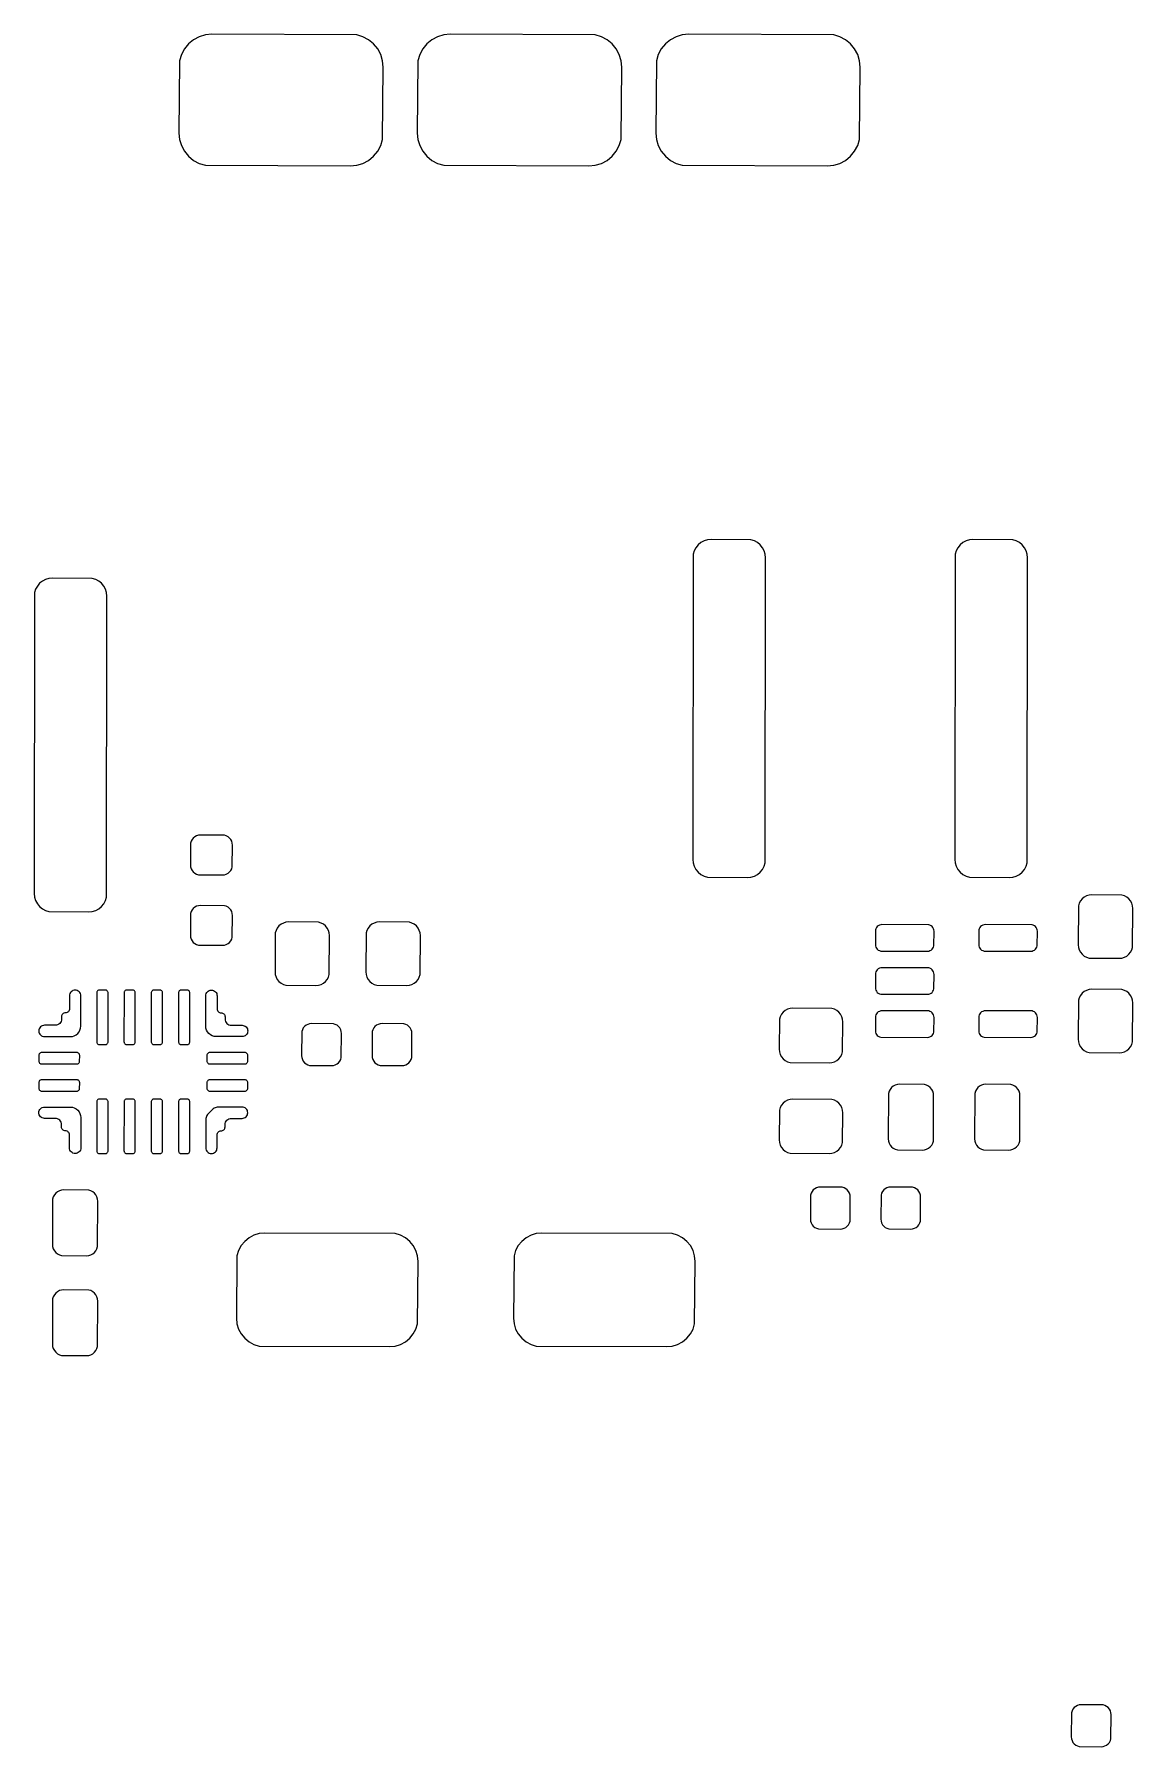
# Model space of a CAD drawing. Header units: millimetres. Extents: x 85.8 to 181.7, y 115.2 to 157.4.
# Drawn here: x 133.82 to 158, y 119.74 to 157.45 of the extents above; entities that cross this region are included whole.
import ezdxf

# ---------------------------------------------------------------- set-up
doc = ezdxf.new("R2010")
doc.units = ezdxf.units.MM
doc.layers.add('STENCIL', color=7, linetype='Continuous')

msp = doc.modelspace()

# ---------------------------------------------------------------- linework, layer by layer
at = {"layer": 'STENCIL'}
for points in [[(137, 155.275), (137.014, 155.134), (137.055, 154.998), (137.122, 154.872), (137.212, 154.762), (137.322, 154.672), (137.448, 154.605), (137.584, 154.564), (140.775, 154.55), (140.916, 154.564), (141.052, 154.605), (141.178, 154.672), (141.288, 154.762), (141.378, 154.872), (141.445, 154.998), (141.486, 155.134), (141.5, 156.725), (141.486, 156.866), (141.445, 157.002), (141.378, 157.128), (141.288, 157.238), (141.178, 157.328), (141.052, 157.395), (140.916, 157.436), (137.725, 157.45), (137.584, 157.436), (137.448, 157.395), (137.322, 157.328), (137.212, 157.238), (137.122, 157.128), (137.055, 157.002), (137.014, 156.866), (137, 155.275)], [(142.25, 155.275), (142.264, 155.134), (142.305, 154.998), (142.372, 154.872), (142.462, 154.762), (142.572, 154.672), (142.698, 154.605), (142.834, 154.564), (146.025, 154.55), (146.166, 154.564), (146.302, 154.605), (146.428, 154.672), (146.538, 154.762), (146.628, 154.872), (146.695, 154.998), (146.736, 155.134), (146.75, 156.725), (146.736, 156.866), (146.695, 157.002), (146.628, 157.128), (146.538, 157.238), (146.428, 157.328), (146.302, 157.395), (146.166, 157.436), (142.975, 157.45), (142.834, 157.436), (142.698, 157.395), (142.572, 157.328), (142.462, 157.238), (142.372, 157.128), (142.305, 157.002), (142.264, 156.866), (142.25, 155.275)], [(147.5, 155.275), (147.514, 155.134), (147.555, 154.998), (147.622, 154.872), (147.712, 154.762), (147.822, 154.672), (147.948, 154.605), (148.084, 154.564), (151.275, 154.55), (151.416, 154.564), (151.552, 154.605), (151.678, 154.672), (151.788, 154.762), (151.878, 154.872), (151.945, 154.998), (151.986, 155.134), (152, 156.725), (151.986, 156.866), (151.945, 157.002), (151.878, 157.128), (151.788, 157.238), (151.678, 157.328), (151.552, 157.395), (151.416, 157.436), (148.225, 157.45), (148.084, 157.436), (147.948, 157.395), (147.822, 157.328), (147.712, 157.238), (147.622, 157.128), (147.555, 157.002), (147.514, 156.866), (147.5, 155.275)], [(148.317, 139.279), (148.325, 139.201), (148.347, 139.126), (148.384, 139.057), (148.434, 138.996), (148.495, 138.946), (148.564, 138.909), (148.639, 138.887), (149.517, 138.879), (149.595, 138.887), (149.67, 138.909), (149.739, 138.946), (149.8, 138.996), (149.85, 139.057), (149.887, 139.126), (149.91, 139.201), (149.917, 145.921), (149.91, 145.999), (149.887, 146.074), (149.85, 146.143), (149.8, 146.204), (149.739, 146.254), (149.67, 146.291), (149.595, 146.313), (148.717, 146.321), (148.639, 146.313), (148.564, 146.291), (148.495, 146.254), (148.434, 146.204), (148.384, 146.143), (148.347, 146.074), (148.325, 145.999), (148.317, 139.279)], [(154.083, 139.279), (154.09, 139.201), (154.113, 139.126), (154.15, 139.057), (154.2, 138.996), (154.261, 138.946), (154.33, 138.909), (154.405, 138.887), (155.283, 138.879), (155.361, 138.887), (155.436, 138.909), (155.505, 138.946), (155.566, 138.996), (155.616, 139.057), (155.653, 139.126), (155.675, 139.201), (155.683, 145.921), (155.675, 145.999), (155.653, 146.074), (155.616, 146.143), (155.566, 146.204), (155.505, 146.254), (155.436, 146.291), (155.361, 146.313), (154.483, 146.321), (154.405, 146.313), (154.33, 146.291), (154.261, 146.254), (154.2, 146.204), (154.15, 146.143), (154.113, 146.074), (154.09, 145.999), (154.083, 139.279)], [(134.217, 145.475), (134.139, 145.467), (134.064, 145.445), (133.995, 145.408), (133.934, 145.358), (133.885, 145.297), (133.848, 145.228), (133.825, 145.153), (133.817, 138.525), (133.825, 138.447), (133.848, 138.372), (133.885, 138.303), (133.934, 138.242), (133.995, 138.192), (134.064, 138.155), (134.139, 138.133), (135.017, 138.125), (135.095, 138.133), (135.17, 138.155), (135.239, 138.192), (135.3, 138.242), (135.35, 138.303), (135.387, 138.372), (135.409, 138.447), (135.417, 145.075), (135.409, 145.153), (135.387, 145.228), (135.35, 145.297), (135.3, 145.358), (135.239, 145.408), (135.17, 145.445), (135.095, 145.467), (134.217, 145.475)], [(137.473, 139.814), (137.431, 139.809), (137.39, 139.797), (137.352, 139.777), (137.318, 139.749), (137.291, 139.716), (137.271, 139.678), (137.258, 139.637), (137.254, 139.156), (137.258, 139.113), (137.271, 139.072), (137.291, 139.034), (137.318, 139.001), (137.352, 138.973), (137.39, 138.953), (137.431, 138.941), (137.961, 138.936), (138.004, 138.941), (138.045, 138.953), (138.083, 138.973), (138.116, 139.001), (138.143, 139.034), (138.163, 139.072), (138.176, 139.113), (138.18, 139.594), (138.176, 139.637), (138.163, 139.678), (138.143, 139.716), (138.116, 139.749), (138.083, 139.777), (138.045, 139.797), (138.004, 139.809), (137.473, 139.814)], [(158, 138.2), (157.994, 138.259), (157.977, 138.315), (157.949, 138.367), (157.912, 138.412), (157.867, 138.449), (157.815, 138.477), (157.759, 138.494), (157.1, 138.5), (157.041, 138.494), (156.985, 138.477), (156.933, 138.449), (156.888, 138.412), (156.851, 138.367), (156.823, 138.315), (156.806, 138.259), (156.8, 137.4), (156.806, 137.341), (156.823, 137.285), (156.851, 137.233), (156.888, 137.188), (156.933, 137.151), (156.985, 137.123), (157.041, 137.106), (157.7, 137.1), (157.759, 137.106), (157.815, 137.123), (157.867, 137.151), (157.912, 137.188), (157.949, 137.233), (157.977, 137.285), (157.994, 137.341), (158, 138.2)], [(137.473, 138.264), (137.431, 138.259), (137.39, 138.247), (137.352, 138.227), (137.318, 138.199), (137.291, 138.166), (137.271, 138.128), (137.258, 138.087), (137.254, 137.606), (137.258, 137.563), (137.271, 137.522), (137.291, 137.484), (137.318, 137.451), (137.352, 137.423), (137.39, 137.403), (137.431, 137.391), (137.961, 137.386), (138.004, 137.391), (138.045, 137.403), (138.083, 137.423), (138.116, 137.451), (138.143, 137.484), (138.163, 137.522), (138.176, 137.563), (138.18, 138.044), (138.176, 138.087), (138.163, 138.128), (138.143, 138.166), (138.116, 138.199), (138.083, 138.227), (138.045, 138.247), (138.004, 138.259), (137.473, 138.264)], [(140.317, 137.6), (140.311, 137.659), (140.294, 137.715), (140.267, 137.767), (140.229, 137.812), (140.184, 137.849), (140.132, 137.877), (140.076, 137.894), (139.417, 137.9), (139.359, 137.894), (139.302, 137.877), (139.25, 137.849), (139.205, 137.812), (139.168, 137.767), (139.14, 137.715), (139.123, 137.659), (139.117, 136.8), (139.123, 136.741), (139.14, 136.685), (139.168, 136.633), (139.205, 136.588), (139.25, 136.551), (139.302, 136.523), (139.359, 136.506), (140.017, 136.5), (140.076, 136.506), (140.132, 136.523), (140.184, 136.551), (140.229, 136.588), (140.267, 136.633), (140.294, 136.685), (140.311, 136.741), (140.317, 137.6)], [(142.317, 137.6), (142.311, 137.659), (142.294, 137.715), (142.267, 137.767), (142.229, 137.812), (142.184, 137.849), (142.132, 137.877), (142.076, 137.894), (141.417, 137.9), (141.359, 137.894), (141.302, 137.877), (141.25, 137.849), (141.205, 137.812), (141.168, 137.767), (141.14, 137.715), (141.123, 137.659), (141.117, 136.8), (141.123, 136.741), (141.14, 136.685), (141.168, 136.633), (141.205, 136.588), (141.25, 136.551), (141.302, 136.523), (141.359, 136.506), (142.017, 136.5), (142.076, 136.506), (142.132, 136.523), (142.184, 136.551), (142.229, 136.588), (142.267, 136.633), (142.294, 136.685), (142.311, 136.741), (142.317, 137.6)], [(153.625, 137.696), (153.623, 137.725), (153.614, 137.752), (153.601, 137.777), (153.583, 137.8), (153.56, 137.818), (153.535, 137.831), (153.508, 137.84), (152.48, 137.842), (152.452, 137.84), (152.424, 137.831), (152.399, 137.818), (152.377, 137.8), (152.359, 137.777), (152.345, 137.752), (152.337, 137.725), (152.334, 137.404), (152.337, 137.375), (152.345, 137.348), (152.359, 137.323), (152.377, 137.3), (152.399, 137.282), (152.424, 137.269), (152.452, 137.26), (153.479, 137.258), (153.508, 137.26), (153.535, 137.269), (153.56, 137.282), (153.583, 137.3), (153.601, 137.323), (153.614, 137.348), (153.623, 137.375), (153.625, 137.696)], [(155.9, 137.696), (155.898, 137.725), (155.889, 137.752), (155.876, 137.777), (155.858, 137.8), (155.835, 137.818), (155.81, 137.831), (155.783, 137.84), (154.755, 137.842), (154.727, 137.84), (154.699, 137.831), (154.674, 137.818), (154.652, 137.8), (154.634, 137.777), (154.62, 137.752), (154.612, 137.725), (154.609, 137.404), (154.612, 137.375), (154.62, 137.348), (154.634, 137.323), (154.652, 137.3), (154.674, 137.282), (154.699, 137.269), (154.727, 137.26), (155.754, 137.258), (155.783, 137.26), (155.81, 137.269), (155.835, 137.282), (155.858, 137.3), (155.876, 137.323), (155.889, 137.348), (155.898, 137.375), (155.9, 137.696)], [(153.625, 136.746), (153.623, 136.775), (153.614, 136.802), (153.601, 136.827), (153.583, 136.85), (153.56, 136.868), (153.535, 136.881), (153.508, 136.89), (152.48, 136.892), (152.452, 136.89), (152.424, 136.881), (152.399, 136.868), (152.377, 136.85), (152.359, 136.827), (152.345, 136.802), (152.337, 136.775), (152.334, 136.454), (152.337, 136.425), (152.345, 136.398), (152.359, 136.373), (152.377, 136.35), (152.399, 136.332), (152.424, 136.319), (152.452, 136.31), (153.479, 136.308), (153.508, 136.31), (153.535, 136.319), (153.56, 136.332), (153.583, 136.35), (153.601, 136.373), (153.614, 136.398), (153.623, 136.425), (153.625, 136.746)], [(133.917, 135.5), (133.92, 135.476), (133.927, 135.452), (133.938, 135.431), (133.954, 135.412), (133.973, 135.396), (133.994, 135.385), (134.018, 135.377), (134.042, 135.375), (134.611, 135.375), (134.656, 135.379), (134.699, 135.393), (134.739, 135.414), (134.774, 135.443), (134.803, 135.478), (134.824, 135.518), (134.838, 135.561), (134.842, 135.606), (134.842, 136.275), (134.84, 136.299), (134.833, 136.323), (134.821, 136.344), (134.805, 136.363), (134.787, 136.379), (134.765, 136.39), (134.741, 136.398), (134.717, 136.4), (134.717, 136.4), (134.693, 136.398), (134.669, 136.39), (134.648, 136.379), (134.629, 136.363), (134.613, 136.344), (134.602, 136.323), (134.595, 136.299), (134.592, 136.275), (134.592, 135.988), (134.59, 135.97), (134.585, 135.954), (134.577, 135.939), (134.566, 135.926), (134.553, 135.915), (134.538, 135.907), (134.522, 135.902), (134.505, 135.9), (134.505, 135.9), (134.488, 135.898), (134.471, 135.893), (134.456, 135.885), (134.443, 135.874), (134.432, 135.861), (134.424, 135.846), (134.419, 135.83), (134.417, 135.813), (134.417, 135.763), (134.414, 135.736), (134.407, 135.71), (134.394, 135.686), (134.377, 135.665), (134.356, 135.648), (134.332, 135.635), (134.306, 135.628), (134.28, 135.625), (134.042, 135.625), (134.018, 135.623), (133.994, 135.615), (133.973, 135.604), (133.954, 135.588), (133.938, 135.569), (133.927, 135.548), (133.92, 135.524), (133.917, 135.5), (133.917, 135.5)], [(135.255, 136.4), (135.242, 136.399), (135.231, 136.395), (135.22, 136.389), (135.21, 136.382), (135.203, 136.372), (135.197, 136.361), (135.193, 136.35), (135.192, 135.262), (135.193, 135.25), (135.197, 135.239), (135.203, 135.228), (135.21, 135.218), (135.22, 135.211), (135.231, 135.205), (135.242, 135.201), (135.38, 135.2), (135.392, 135.201), (135.404, 135.205), (135.414, 135.211), (135.424, 135.218), (135.432, 135.228), (135.437, 135.239), (135.441, 135.25), (135.442, 136.337), (135.441, 136.35), (135.437, 136.361), (135.432, 136.372), (135.424, 136.382), (135.414, 136.389), (135.404, 136.395), (135.392, 136.399), (135.255, 136.4)], [(135.855, 136.4), (135.842, 136.399), (135.831, 136.395), (135.82, 136.389), (135.81, 136.382), (135.803, 136.372), (135.797, 136.361), (135.793, 136.35), (135.792, 135.262), (135.793, 135.25), (135.797, 135.239), (135.803, 135.228), (135.81, 135.218), (135.82, 135.211), (135.831, 135.205), (135.842, 135.201), (135.98, 135.2), (135.992, 135.201), (136.004, 135.205), (136.014, 135.211), (136.024, 135.218), (136.032, 135.228), (136.037, 135.239), (136.041, 135.25), (136.042, 136.337), (136.041, 136.35), (136.037, 136.361), (136.032, 136.372), (136.024, 136.382), (136.014, 136.389), (136.004, 136.395), (135.992, 136.399), (135.855, 136.4)], [(136.455, 136.4), (136.442, 136.399), (136.431, 136.395), (136.42, 136.389), (136.41, 136.382), (136.403, 136.372), (136.397, 136.361), (136.393, 136.35), (136.392, 135.262), (136.393, 135.25), (136.397, 135.239), (136.403, 135.228), (136.41, 135.218), (136.42, 135.211), (136.431, 135.205), (136.442, 135.201), (136.58, 135.2), (136.592, 135.201), (136.604, 135.205), (136.614, 135.211), (136.624, 135.218), (136.632, 135.228), (136.637, 135.239), (136.641, 135.25), (136.642, 136.337), (136.641, 136.35), (136.637, 136.361), (136.632, 136.372), (136.624, 136.382), (136.614, 136.389), (136.604, 136.395), (136.592, 136.399), (136.455, 136.4)], [(137.055, 136.4), (137.042, 136.399), (137.031, 136.395), (137.02, 136.389), (137.01, 136.382), (137.003, 136.372), (136.997, 136.361), (136.993, 136.35), (136.992, 135.262), (136.993, 135.25), (136.997, 135.239), (137.003, 135.228), (137.01, 135.218), (137.02, 135.211), (137.031, 135.205), (137.042, 135.201), (137.18, 135.2), (137.192, 135.201), (137.204, 135.205), (137.214, 135.211), (137.224, 135.218), (137.232, 135.228), (137.237, 135.239), (137.241, 135.25), (137.242, 136.337), (137.241, 136.35), (137.237, 136.361), (137.232, 136.372), (137.224, 136.382), (137.214, 136.389), (137.204, 136.395), (137.192, 136.399), (137.055, 136.4)], [(138.517, 135.5), (138.515, 135.476), (138.508, 135.452), (138.496, 135.431), (138.48, 135.412), (138.462, 135.396), (138.44, 135.385), (138.416, 135.377), (138.392, 135.375), (137.823, 135.375), (137.778, 135.379), (137.735, 135.393), (137.695, 135.414), (137.66, 135.443), (137.631, 135.478), (137.61, 135.518), (137.597, 135.561), (137.592, 135.606), (137.592, 136.275), (137.594, 136.299), (137.602, 136.323), (137.613, 136.344), (137.629, 136.363), (137.648, 136.379), (137.669, 136.39), (137.693, 136.398), (137.717, 136.4), (137.717, 136.4), (137.741, 136.398), (137.765, 136.39), (137.787, 136.379), (137.805, 136.363), (137.821, 136.344), (137.833, 136.323), (137.84, 136.299), (137.842, 136.275), (137.842, 135.988), (137.844, 135.97), (137.849, 135.954), (137.857, 135.939), (137.868, 135.926), (137.881, 135.915), (137.896, 135.907), (137.913, 135.902), (137.93, 135.9), (137.93, 135.9), (137.947, 135.898), (137.963, 135.893), (137.978, 135.885), (137.991, 135.874), (138.002, 135.861), (138.01, 135.846), (138.015, 135.83), (138.017, 135.813), (138.017, 135.763), (138.02, 135.736), (138.028, 135.71), (138.04, 135.686), (138.057, 135.665), (138.078, 135.648), (138.102, 135.635), (138.128, 135.628), (138.155, 135.625), (138.392, 135.625), (138.416, 135.623), (138.44, 135.615), (138.462, 135.604), (138.48, 135.588), (138.496, 135.569), (138.508, 135.548), (138.515, 135.524), (138.517, 135.5), (138.517, 135.5)], [(158, 136.117), (157.994, 136.176), (157.977, 136.232), (157.949, 136.284), (157.912, 136.329), (157.867, 136.367), (157.815, 136.394), (157.759, 136.411), (157.1, 136.417), (157.041, 136.411), (156.985, 136.394), (156.933, 136.367), (156.888, 136.329), (156.851, 136.284), (156.823, 136.232), (156.806, 136.176), (156.8, 135.317), (156.806, 135.259), (156.823, 135.202), (156.851, 135.15), (156.888, 135.105), (156.933, 135.068), (156.985, 135.04), (157.041, 135.023), (157.7, 135.017), (157.759, 135.023), (157.815, 135.04), (157.867, 135.068), (157.912, 135.105), (157.949, 135.15), (157.977, 135.202), (157.994, 135.259), (158, 136.117)], [(150.517, 136), (150.459, 135.994), (150.402, 135.977), (150.35, 135.949), (150.305, 135.912), (150.268, 135.867), (150.24, 135.815), (150.223, 135.759), (150.217, 135.1), (150.223, 135.041), (150.24, 134.985), (150.268, 134.933), (150.305, 134.888), (150.35, 134.851), (150.402, 134.823), (150.459, 134.806), (151.317, 134.8), (151.376, 134.806), (151.432, 134.823), (151.484, 134.851), (151.529, 134.888), (151.567, 134.933), (151.594, 134.985), (151.611, 135.041), (151.617, 135.7), (151.611, 135.759), (151.594, 135.815), (151.567, 135.867), (151.529, 135.912), (151.484, 135.949), (151.432, 135.977), (151.376, 135.994), (150.517, 136)], [(153.625, 135.796), (153.623, 135.825), (153.614, 135.852), (153.601, 135.877), (153.583, 135.9), (153.56, 135.918), (153.535, 135.931), (153.508, 135.94), (152.48, 135.942), (152.452, 135.94), (152.424, 135.931), (152.399, 135.918), (152.377, 135.9), (152.359, 135.877), (152.345, 135.852), (152.337, 135.825), (152.334, 135.504), (152.337, 135.475), (152.345, 135.448), (152.359, 135.423), (152.377, 135.4), (152.399, 135.382), (152.424, 135.369), (152.452, 135.36), (153.479, 135.358), (153.508, 135.36), (153.535, 135.369), (153.56, 135.382), (153.583, 135.4), (153.601, 135.423), (153.614, 135.448), (153.623, 135.475), (153.625, 135.796)], [(155.9, 135.796), (155.898, 135.825), (155.889, 135.852), (155.876, 135.877), (155.858, 135.9), (155.835, 135.918), (155.81, 135.931), (155.783, 135.94), (154.755, 135.942), (154.727, 135.94), (154.699, 135.931), (154.674, 135.918), (154.652, 135.9), (154.634, 135.877), (154.62, 135.852), (154.612, 135.825), (154.609, 135.504), (154.612, 135.475), (154.62, 135.448), (154.634, 135.423), (154.652, 135.4), (154.674, 135.382), (154.699, 135.369), (154.727, 135.36), (155.754, 135.358), (155.783, 135.36), (155.81, 135.369), (155.835, 135.382), (155.858, 135.4), (155.876, 135.423), (155.889, 135.448), (155.898, 135.475), (155.9, 135.796)], [(139.703, 134.956), (139.708, 134.914), (139.72, 134.872), (139.74, 134.834), (139.768, 134.801), (139.801, 134.774), (139.839, 134.754), (139.88, 134.741), (140.361, 134.737), (140.404, 134.741), (140.445, 134.754), (140.483, 134.774), (140.516, 134.801), (140.544, 134.834), (140.564, 134.872), (140.576, 134.914), (140.581, 135.444), (140.576, 135.486), (140.564, 135.528), (140.544, 135.566), (140.516, 135.599), (140.483, 135.626), (140.445, 135.646), (140.404, 135.659), (139.923, 135.663), (139.88, 135.659), (139.839, 135.646), (139.801, 135.626), (139.768, 135.599), (139.74, 135.566), (139.72, 135.528), (139.708, 135.486), (139.703, 134.956)], [(141.253, 134.956), (141.258, 134.914), (141.27, 134.872), (141.29, 134.834), (141.318, 134.801), (141.351, 134.774), (141.389, 134.754), (141.43, 134.741), (141.911, 134.737), (141.954, 134.741), (141.995, 134.754), (142.033, 134.774), (142.066, 134.801), (142.094, 134.834), (142.114, 134.872), (142.126, 134.914), (142.131, 135.444), (142.126, 135.486), (142.114, 135.528), (142.094, 135.566), (142.066, 135.599), (142.033, 135.626), (141.995, 135.646), (141.954, 135.659), (141.473, 135.663), (141.43, 135.659), (141.389, 135.646), (141.351, 135.626), (141.318, 135.599), (141.29, 135.566), (141.27, 135.528), (141.258, 135.486), (141.253, 134.956)], [(134.817, 134.962), (134.816, 134.975), (134.812, 134.986), (134.807, 134.997), (134.799, 135.007), (134.789, 135.014), (134.779, 135.02), (134.767, 135.024), (133.98, 135.025), (133.967, 135.024), (133.956, 135.02), (133.945, 135.014), (133.935, 135.007), (133.928, 134.997), (133.922, 134.986), (133.918, 134.975), (133.917, 134.837), (133.918, 134.825), (133.922, 134.814), (133.928, 134.803), (133.935, 134.793), (133.945, 134.786), (133.956, 134.78), (133.967, 134.776), (134.755, 134.775), (134.767, 134.776), (134.779, 134.78), (134.789, 134.786), (134.799, 134.793), (134.807, 134.803), (134.812, 134.814), (134.816, 134.825), (134.817, 134.962)], [(138.517, 134.962), (138.516, 134.975), (138.512, 134.986), (138.507, 134.997), (138.499, 135.007), (138.489, 135.014), (138.479, 135.02), (138.467, 135.024), (137.68, 135.025), (137.667, 135.024), (137.656, 135.02), (137.645, 135.014), (137.635, 135.007), (137.628, 134.997), (137.622, 134.986), (137.618, 134.975), (137.617, 134.837), (137.618, 134.825), (137.622, 134.814), (137.628, 134.803), (137.635, 134.793), (137.645, 134.786), (137.656, 134.78), (137.667, 134.776), (138.455, 134.775), (138.467, 134.776), (138.479, 134.78), (138.489, 134.786), (138.499, 134.793), (138.507, 134.803), (138.512, 134.814), (138.516, 134.825), (138.517, 134.962)], [(134.817, 134.363), (134.816, 134.375), (134.812, 134.386), (134.807, 134.397), (134.799, 134.407), (134.789, 134.414), (134.779, 134.42), (134.767, 134.424), (133.98, 134.425), (133.967, 134.424), (133.956, 134.42), (133.945, 134.414), (133.935, 134.407), (133.928, 134.397), (133.922, 134.386), (133.918, 134.375), (133.917, 134.238), (133.918, 134.225), (133.922, 134.214), (133.928, 134.203), (133.935, 134.193), (133.945, 134.186), (133.956, 134.18), (133.967, 134.176), (134.755, 134.175), (134.767, 134.176), (134.779, 134.18), (134.789, 134.186), (134.799, 134.193), (134.807, 134.203), (134.812, 134.214), (134.816, 134.225), (134.817, 134.363)], [(138.517, 134.363), (138.516, 134.375), (138.512, 134.386), (138.507, 134.397), (138.499, 134.407), (138.489, 134.414), (138.479, 134.42), (138.467, 134.424), (137.68, 134.425), (137.667, 134.424), (137.656, 134.42), (137.645, 134.414), (137.635, 134.407), (137.628, 134.397), (137.622, 134.386), (137.618, 134.375), (137.617, 134.238), (137.618, 134.225), (137.622, 134.214), (137.628, 134.203), (137.635, 134.193), (137.645, 134.186), (137.656, 134.18), (137.667, 134.176), (138.455, 134.175), (138.467, 134.176), (138.479, 134.18), (138.489, 134.186), (138.499, 134.193), (138.507, 134.203), (138.512, 134.214), (138.516, 134.225), (138.517, 134.363)], [(152.617, 133.125), (152.622, 133.076), (152.636, 133.029), (152.659, 132.986), (152.69, 132.948), (152.728, 132.917), (152.771, 132.894), (152.818, 132.88), (153.367, 132.875), (153.416, 132.88), (153.463, 132.894), (153.506, 132.917), (153.544, 132.948), (153.575, 132.986), (153.598, 133.029), (153.612, 133.076), (153.617, 134.075), (153.612, 134.124), (153.598, 134.171), (153.575, 134.214), (153.544, 134.252), (153.506, 134.283), (153.463, 134.306), (153.416, 134.32), (152.867, 134.325), (152.818, 134.32), (152.771, 134.306), (152.728, 134.283), (152.69, 134.252), (152.659, 134.214), (152.636, 134.171), (152.622, 134.124), (152.617, 133.125)], [(154.517, 133.125), (154.522, 133.076), (154.536, 133.029), (154.559, 132.986), (154.59, 132.948), (154.628, 132.917), (154.671, 132.894), (154.718, 132.88), (155.267, 132.875), (155.316, 132.88), (155.363, 132.894), (155.406, 132.917), (155.444, 132.948), (155.475, 132.986), (155.498, 133.029), (155.512, 133.076), (155.517, 134.075), (155.512, 134.124), (155.498, 134.171), (155.475, 134.214), (155.444, 134.252), (155.406, 134.283), (155.363, 134.306), (155.316, 134.32), (154.767, 134.325), (154.718, 134.32), (154.671, 134.306), (154.628, 134.283), (154.59, 134.252), (154.559, 134.214), (154.536, 134.171), (154.522, 134.124), (154.517, 133.125)], [(135.255, 134), (135.242, 133.999), (135.231, 133.995), (135.22, 133.989), (135.21, 133.982), (135.203, 133.972), (135.197, 133.961), (135.193, 133.95), (135.192, 132.863), (135.193, 132.85), (135.197, 132.839), (135.203, 132.828), (135.21, 132.818), (135.22, 132.811), (135.231, 132.805), (135.242, 132.801), (135.38, 132.8), (135.392, 132.801), (135.404, 132.805), (135.414, 132.811), (135.424, 132.818), (135.432, 132.828), (135.437, 132.839), (135.441, 132.85), (135.442, 133.938), (135.441, 133.95), (135.437, 133.961), (135.432, 133.972), (135.424, 133.982), (135.414, 133.989), (135.404, 133.995), (135.392, 133.999), (135.255, 134)], [(135.855, 134), (135.842, 133.999), (135.831, 133.995), (135.82, 133.989), (135.81, 133.982), (135.803, 133.972), (135.797, 133.961), (135.793, 133.95), (135.792, 132.863), (135.793, 132.85), (135.797, 132.839), (135.803, 132.828), (135.81, 132.818), (135.82, 132.811), (135.831, 132.805), (135.842, 132.801), (135.98, 132.8), (135.992, 132.801), (136.004, 132.805), (136.014, 132.811), (136.024, 132.818), (136.032, 132.828), (136.037, 132.839), (136.041, 132.85), (136.042, 133.938), (136.041, 133.95), (136.037, 133.961), (136.032, 133.972), (136.024, 133.982), (136.014, 133.989), (136.004, 133.995), (135.992, 133.999), (135.855, 134)], [(136.455, 134), (136.442, 133.999), (136.431, 133.995), (136.42, 133.989), (136.41, 133.982), (136.403, 133.972), (136.397, 133.961), (136.393, 133.95), (136.392, 132.863), (136.393, 132.85), (136.397, 132.839), (136.403, 132.828), (136.41, 132.818), (136.42, 132.811), (136.431, 132.805), (136.442, 132.801), (136.58, 132.8), (136.592, 132.801), (136.604, 132.805), (136.614, 132.811), (136.624, 132.818), (136.632, 132.828), (136.637, 132.839), (136.641, 132.85), (136.642, 133.938), (136.641, 133.95), (136.637, 133.961), (136.632, 133.972), (136.624, 133.982), (136.614, 133.989), (136.604, 133.995), (136.592, 133.999), (136.455, 134)], [(137.055, 134), (137.042, 133.999), (137.031, 133.995), (137.02, 133.989), (137.01, 133.982), (137.003, 133.972), (136.997, 133.961), (136.993, 133.95), (136.992, 132.863), (136.993, 132.85), (136.997, 132.839), (137.003, 132.828), (137.01, 132.818), (137.02, 132.811), (137.031, 132.805), (137.042, 132.801), (137.18, 132.8), (137.192, 132.801), (137.204, 132.805), (137.214, 132.811), (137.224, 132.818), (137.232, 132.828), (137.237, 132.839), (137.241, 132.85), (137.242, 133.938), (137.241, 133.95), (137.237, 133.961), (137.232, 133.972), (137.224, 133.982), (137.214, 133.989), (137.204, 133.995), (137.192, 133.999), (137.055, 134)], [(150.517, 134), (150.459, 133.994), (150.402, 133.977), (150.35, 133.949), (150.305, 133.912), (150.268, 133.867), (150.24, 133.815), (150.223, 133.759), (150.217, 133.1), (150.223, 133.041), (150.24, 132.985), (150.268, 132.933), (150.305, 132.888), (150.35, 132.851), (150.402, 132.823), (150.459, 132.806), (151.317, 132.8), (151.376, 132.806), (151.432, 132.823), (151.484, 132.851), (151.529, 132.888), (151.567, 132.933), (151.594, 132.985), (151.611, 133.041), (151.617, 133.7), (151.611, 133.759), (151.594, 133.815), (151.567, 133.867), (151.529, 133.912), (151.484, 133.949), (151.432, 133.977), (151.376, 133.994), (150.517, 134)], [(133.917, 133.7), (133.92, 133.724), (133.927, 133.748), (133.938, 133.769), (133.954, 133.788), (133.973, 133.804), (133.994, 133.815), (134.018, 133.823), (134.042, 133.825), (134.611, 133.825), (134.656, 133.821), (134.699, 133.807), (134.739, 133.786), (134.774, 133.757), (134.803, 133.722), (134.824, 133.682), (134.838, 133.639), (134.842, 133.594), (134.842, 132.925), (134.84, 132.901), (134.833, 132.877), (134.821, 132.856), (134.805, 132.837), (134.787, 132.821), (134.765, 132.81), (134.741, 132.802), (134.717, 132.8), (134.717, 132.8), (134.693, 132.802), (134.669, 132.81), (134.648, 132.821), (134.629, 132.837), (134.613, 132.856), (134.602, 132.877), (134.595, 132.901), (134.592, 132.925), (134.592, 133.212), (134.59, 133.23), (134.585, 133.246), (134.577, 133.261), (134.566, 133.274), (134.553, 133.285), (134.538, 133.293), (134.522, 133.298), (134.505, 133.3), (134.505, 133.3), (134.488, 133.302), (134.471, 133.307), (134.456, 133.315), (134.443, 133.326), (134.432, 133.339), (134.424, 133.354), (134.419, 133.37), (134.417, 133.387), (134.417, 133.437), (134.414, 133.464), (134.407, 133.49), (134.394, 133.514), (134.377, 133.535), (134.356, 133.552), (134.332, 133.565), (134.306, 133.572), (134.28, 133.575), (134.042, 133.575), (134.018, 133.577), (133.994, 133.585), (133.973, 133.596), (133.954, 133.612), (133.938, 133.631), (133.927, 133.652), (133.92, 133.676), (133.917, 133.7), (133.917, 133.7)], [(138.392, 133.575), (138.416, 133.577), (138.44, 133.585), (138.462, 133.596), (138.48, 133.612), (138.496, 133.631), (138.508, 133.652), (138.515, 133.676), (138.517, 133.7), (138.517, 133.7), (138.515, 133.724), (138.508, 133.748), (138.496, 133.769), (138.48, 133.788), (138.462, 133.804), (138.44, 133.815), (138.416, 133.823), (138.392, 133.825), (137.888, 133.825), (137.865, 133.824), (137.843, 133.821), (137.821, 133.815), (137.799, 133.807), (137.779, 133.798), (137.759, 133.786), (137.741, 133.773), (137.724, 133.757), (137.66, 133.693), (137.645, 133.676), (137.631, 133.658), (137.619, 133.638), (137.61, 133.618), (137.602, 133.596), (137.597, 133.574), (137.593, 133.552), (137.592, 133.529), (137.592, 132.925), (137.594, 132.901), (137.602, 132.877), (137.613, 132.856), (137.629, 132.837), (137.648, 132.821), (137.669, 132.81), (137.693, 132.802), (137.717, 132.8), (137.717, 132.8), (137.741, 132.802), (137.765, 132.81), (137.787, 132.821), (137.805, 132.837), (137.821, 132.856), (137.833, 132.877), (137.84, 132.901), (137.842, 132.925), (137.842, 133.212), (137.844, 133.23), (137.849, 133.246), (137.857, 133.261), (137.868, 133.274), (137.881, 133.285), (137.896, 133.293), (137.913, 133.298), (137.93, 133.3), (137.93, 133.3), (137.947, 133.302), (137.963, 133.307), (137.978, 133.315), (137.991, 133.326), (138.002, 133.339), (138.01, 133.354), (138.015, 133.37), (138.017, 133.387), (138.017, 133.437), (138.02, 133.464), (138.028, 133.49), (138.04, 133.514), (138.057, 133.535), (138.078, 133.552), (138.102, 133.565), (138.128, 133.572), (138.155, 133.575), (138.392, 133.575)], [(134.217, 130.8), (134.222, 130.751), (134.236, 130.704), (134.259, 130.661), (134.29, 130.623), (134.328, 130.592), (134.371, 130.569), (134.418, 130.555), (134.967, 130.55), (135.016, 130.555), (135.063, 130.569), (135.106, 130.592), (135.144, 130.623), (135.175, 130.661), (135.198, 130.704), (135.212, 130.751), (135.217, 131.75), (135.212, 131.799), (135.198, 131.846), (135.175, 131.889), (135.144, 131.927), (135.106, 131.958), (135.063, 131.981), (135.016, 131.995), (134.467, 132), (134.418, 131.995), (134.371, 131.981), (134.328, 131.958), (134.29, 131.927), (134.259, 131.889), (134.236, 131.846), (134.222, 131.799), (134.217, 130.8)], [(151.781, 131.844), (151.776, 131.886), (151.764, 131.928), (151.744, 131.966), (151.716, 131.999), (151.683, 132.026), (151.645, 132.046), (151.604, 132.059), (151.123, 132.063), (151.08, 132.059), (151.039, 132.046), (151.001, 132.026), (150.968, 131.999), (150.94, 131.966), (150.92, 131.928), (150.908, 131.886), (150.903, 131.356), (150.908, 131.314), (150.92, 131.272), (150.94, 131.234), (150.968, 131.201), (151.001, 131.174), (151.039, 131.154), (151.08, 131.141), (151.561, 131.137), (151.604, 131.141), (151.645, 131.154), (151.683, 131.174), (151.716, 131.201), (151.744, 131.234), (151.764, 131.272), (151.776, 131.314), (151.781, 131.844)], [(153.331, 131.844), (153.326, 131.886), (153.314, 131.928), (153.294, 131.966), (153.266, 131.999), (153.233, 132.026), (153.195, 132.046), (153.154, 132.059), (152.673, 132.063), (152.63, 132.059), (152.589, 132.046), (152.551, 132.026), (152.518, 131.999), (152.49, 131.966), (152.47, 131.928), (152.458, 131.886), (152.453, 131.356), (152.458, 131.314), (152.47, 131.272), (152.49, 131.234), (152.518, 131.201), (152.551, 131.174), (152.589, 131.154), (152.63, 131.141), (153.111, 131.137), (153.154, 131.141), (153.195, 131.154), (153.233, 131.174), (153.266, 131.201), (153.294, 131.234), (153.314, 131.272), (153.326, 131.314), (153.331, 131.844)], [(142.267, 130.425), (142.255, 130.547), (142.22, 130.664), (142.162, 130.772), (142.084, 130.867), (141.989, 130.945), (141.881, 131.002), (141.764, 131.038), (138.892, 131.05), (138.77, 131.038), (138.653, 131.002), (138.545, 130.945), (138.45, 130.867), (138.372, 130.772), (138.315, 130.664), (138.279, 130.547), (138.267, 129.175), (138.279, 129.053), (138.315, 128.936), (138.372, 128.828), (138.45, 128.733), (138.545, 128.655), (138.653, 128.598), (138.77, 128.562), (141.642, 128.55), (141.764, 128.562), (141.881, 128.598), (141.989, 128.655), (142.084, 128.733), (142.162, 128.828), (142.22, 128.936), (142.255, 129.053), (142.267, 130.425)], [(148.367, 130.425), (148.355, 130.547), (148.32, 130.664), (148.262, 130.772), (148.184, 130.867), (148.089, 130.945), (147.981, 131.002), (147.864, 131.038), (144.992, 131.05), (144.87, 131.038), (144.753, 131.002), (144.645, 130.945), (144.55, 130.867), (144.472, 130.772), (144.415, 130.664), (144.379, 130.547), (144.367, 129.175), (144.379, 129.053), (144.415, 128.936), (144.472, 128.828), (144.55, 128.733), (144.645, 128.655), (144.753, 128.598), (144.87, 128.562), (147.742, 128.55), (147.864, 128.562), (147.981, 128.598), (148.089, 128.655), (148.184, 128.733), (148.262, 128.828), (148.32, 128.936), (148.355, 129.053), (148.367, 130.425)], [(134.217, 128.6), (134.222, 128.551), (134.236, 128.504), (134.259, 128.461), (134.29, 128.423), (134.328, 128.392), (134.371, 128.369), (134.418, 128.355), (134.967, 128.35), (135.016, 128.355), (135.063, 128.369), (135.106, 128.392), (135.144, 128.423), (135.175, 128.461), (135.198, 128.504), (135.212, 128.551), (135.217, 129.55), (135.212, 129.599), (135.198, 129.646), (135.175, 129.689), (135.144, 129.727), (135.106, 129.758), (135.063, 129.781), (135.016, 129.795), (134.467, 129.8), (134.418, 129.795), (134.371, 129.781), (134.328, 129.758), (134.29, 129.727), (134.259, 129.689), (134.236, 129.646), (134.222, 129.599), (134.217, 128.6)], [(157.524, 120.444), (157.519, 120.486), (157.507, 120.528), (157.487, 120.566), (157.459, 120.599), (157.426, 120.626), (157.388, 120.646), (157.347, 120.659), (156.866, 120.663), (156.823, 120.659), (156.782, 120.646), (156.744, 120.626), (156.711, 120.599), (156.683, 120.566), (156.663, 120.528), (156.651, 120.486), (156.646, 119.956), (156.651, 119.914), (156.663, 119.872), (156.683, 119.834), (156.711, 119.801), (156.744, 119.774), (156.782, 119.754), (156.823, 119.741), (157.304, 119.737), (157.347, 119.741), (157.388, 119.754), (157.426, 119.774), (157.459, 119.801), (157.487, 119.834), (157.507, 119.872), (157.519, 119.914), (157.524, 120.444)]]:
    msp.add_lwpolyline(points, close=True, dxfattribs=at)

doc.saveas('drawing.dxf')
